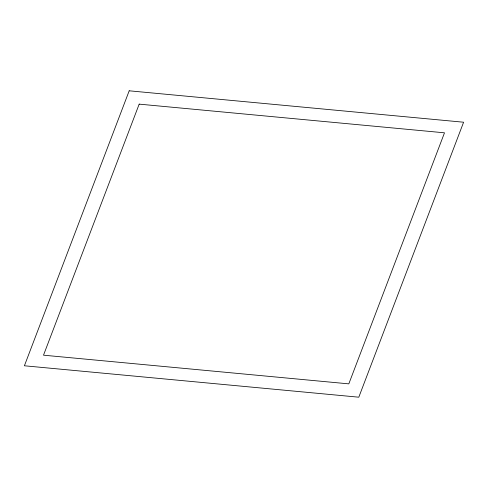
<?xml version="1.0" encoding="UTF-8"?>
<svg xmlns="http://www.w3.org/2000/svg" width="488" height="488" viewBox="0 0 488 488"><rect width="100%" height="100%" fill="white"/><g stroke="black" fill="none" stroke-linecap="round" stroke-linejoin="round"><path stroke-width="0.73" d="M129.198 90.805L24.4 365.78L358.802 397.195L463.6 122.22L129.198 90.805M139.184 104.133L43.505 355.185L348.816 383.867L444.495 132.815L139.184 104.133"/></g></svg>
